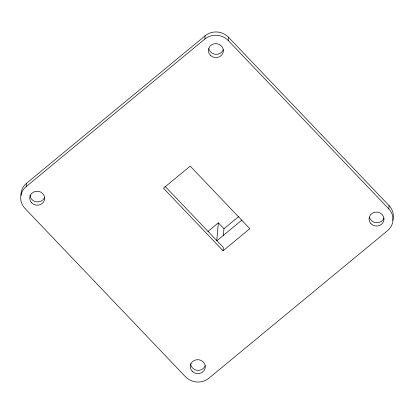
<?xml version="1.0" encoding="UTF-8"?>
<svg xmlns="http://www.w3.org/2000/svg" width="414" height="414" viewBox="0 0 414 414"><rect width="100%" height="100%" fill="white"/><g stroke="black" fill="none" stroke-linecap="round" stroke-linejoin="round"><path stroke-width="0.62" d="M389.088 205.644L388.798 208.92A16.529 15.39 5.1 0 1 387.556 230.645L208.858 378.241A16.529 15.39 5.1 0 1 185.529 376.807L24.912 208.356A16.529 15.39 5.1 0 1 26.154 186.631L26.444 183.355L205.142 35.759A16.529 15.39 5.1 0 1 228.471 37.193L389.088 205.644A16.529 15.39 5.1 0 1 393.134 218.307M26.154 186.631L204.852 39.035L205.142 35.759M388.798 208.92L228.181 40.468L228.471 37.193M223.322 235.809L223.953 228.73L218.333 222.835L216.724 240.855L242.04 219.948M223.089 250.77L249.828 228.688L190.207 166.117L163.452 188.215L223.089 250.77L223.379 247.494L165.082 186.336M207.875 231.473L218.333 222.835M223.953 228.73L238.847 216.434M204.852 39.035A16.529 15.39 5.1 0 1 228.181 40.468M393.046 218.799A16.529 15.39 5.1 0 1 392.669 220.269M383.944 218.043A7.514 6.997 5.1 0 1 376.404 222.773A7.514 6.997 5.1 0 1 369.459 217.153M205.246 365.634A7.514 6.997 5.1 0 1 197.054 370.297A7.514 6.997 5.1 0 1 190.6 363.533M44.629 197.188A7.514 6.997 5.1 0 1 36.437 201.851A7.514 6.997 5.1 0 1 29.984 195.082M223.327 49.592A7.514 6.997 5.1 0 1 215.787 54.322A7.514 6.997 5.1 0 1 208.842 48.702M20.985 195.434A16.529 15.39 5.1 0 1 26.444 183.355M370.928 223.679A7.514 6.997 5.1 0 0 383.649 221.319A7.514 6.997 5.1 0 0 374.96 212.201A7.514 6.997 5.1 0 0 370.928 223.679M192.231 371.27A7.514 6.997 5.1 0 0 204.951 368.91A7.514 6.997 5.1 0 0 196.257 359.792A7.514 6.997 5.1 0 0 192.231 371.27M210.312 55.228A7.514 6.997 5.1 0 0 223.032 52.868A7.514 6.997 5.1 0 0 214.338 43.755A7.514 6.997 5.1 0 0 210.312 55.228M31.609 202.824A7.514 6.997 5.1 0 0 44.334 200.464A7.514 6.997 5.1 0 0 35.64 191.346A7.514 6.997 5.1 0 0 31.609 202.824"/></g></svg>
